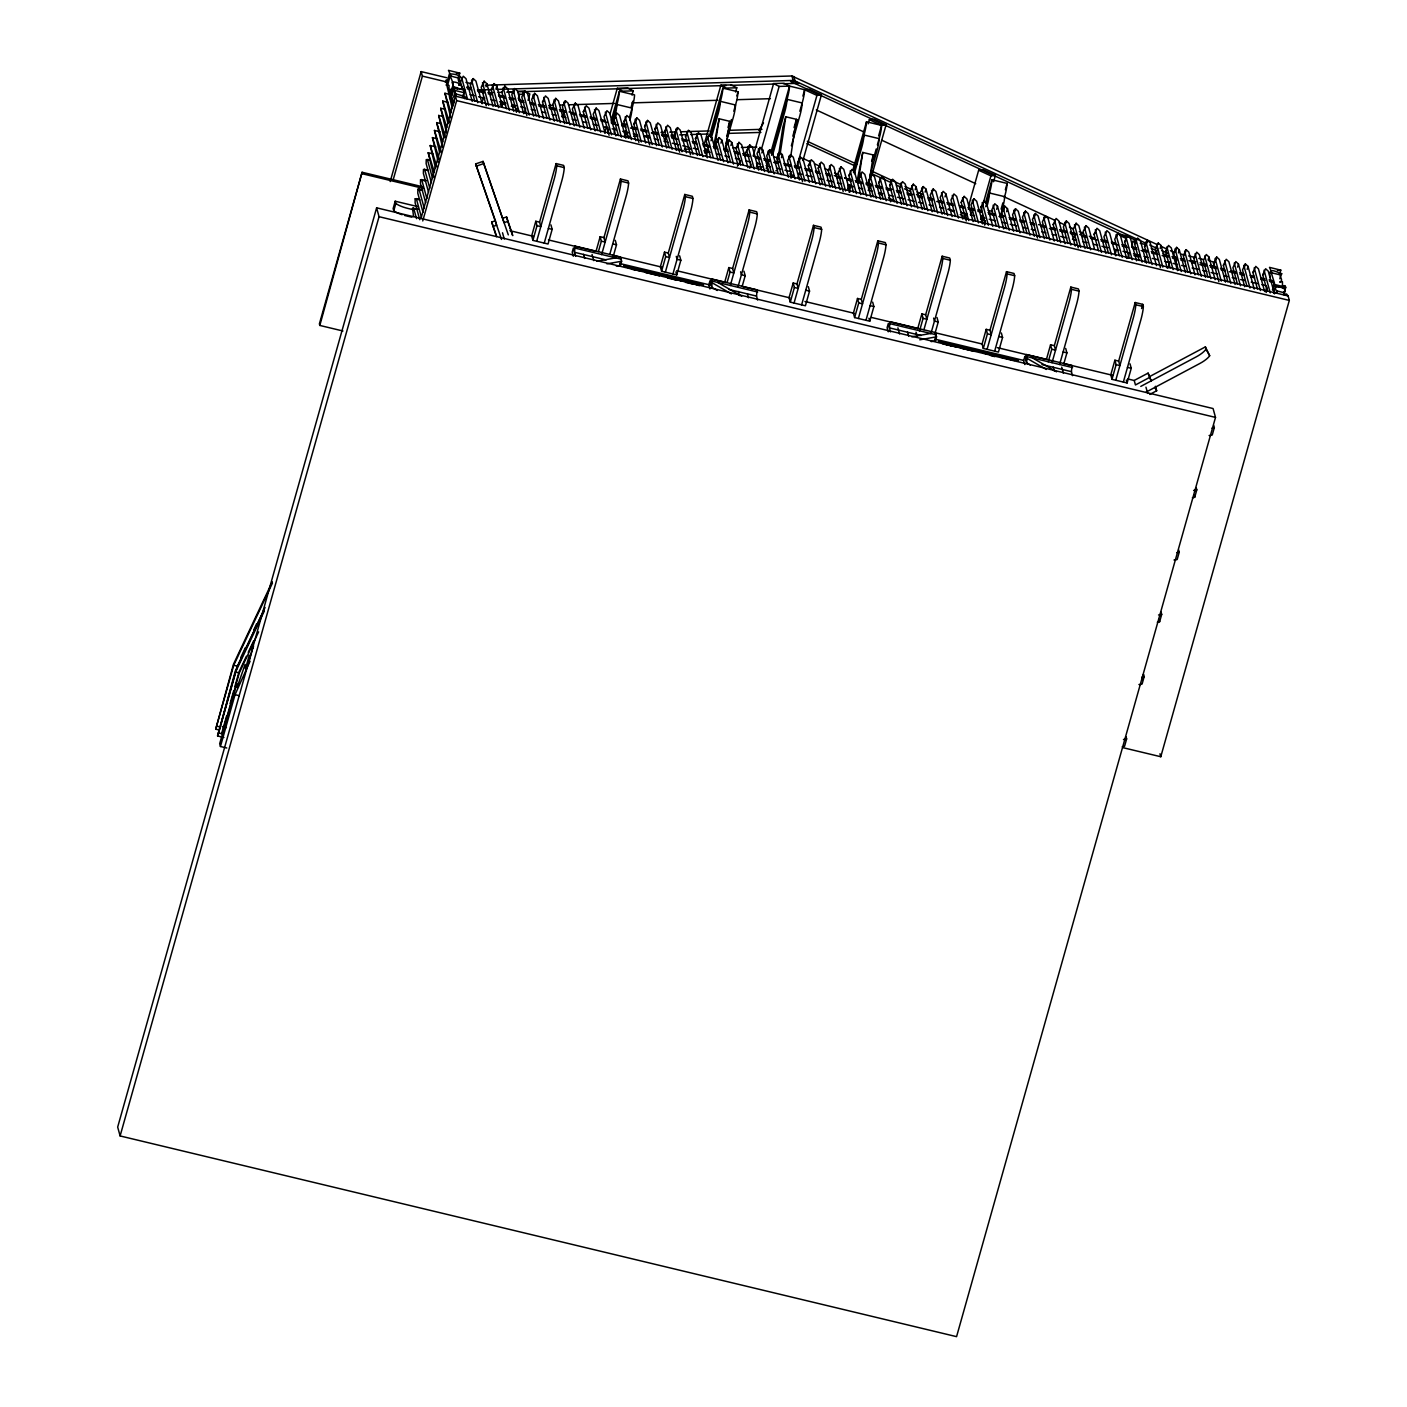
<?xml version="1.0" encoding="UTF-8"?>
<svg xmlns="http://www.w3.org/2000/svg" width="1407" height="1407" viewBox="0 0 1407 1407"><rect width="100%" height="100%" fill="white"/><g stroke="black" fill="none" stroke-linecap="round" stroke-linejoin="round"><path stroke-width="1.5" d="M418.319 209.186L412.515 208.306L413.588 216.502M419.427 199.302L415.188 198.809L415.118 202.766L419.743 219.703M422.118 189.769L417.879 189.259L417.791 193.234L423.015 212.264M426.356 180.641L420.552 179.762L420.482 183.719L425.688 202.766M454.039 100.513L454.268 100.231A3.605 1.02 -31.1 0 1 452.649 100.688C451.981 99.563 448.851 97.927 451.137 97.91M614.085 132.416L614.736 128.213M624.374 137.059L625.324 130.763M713.595 146.486L719.153 118.786L729.758 121.319L725.273 150.725M714.686 148.192L719.153 118.786M777.596 161.787L782.872 127.14L785.792 116.763L796.397 119.314L790.628 157.109M780.041 154.577L785.792 116.763M856.863 182.294L862.755 152.431L873.342 154.981L868.858 184.387M858.27 181.837L862.755 152.431M984.654 225.138L985.322 220.811M1276.501 290.915C1278.418 294.872 1275.674 289.596 1276.448 293.166M423.085 186.885L362.091 172.252L319.389 323.874L319.811 325.439L342.939 330.997M319.811 325.439L362.091 172.252M216.572 726.153L220.266 727.05L219.404 730.075L215.711 729.178L233.72 665.265L272.448 583.078M223.906 737.479L217.557 735.949L235.567 672.036L264.164 611.359M220.864 724.939L237.414 666.144L265.079 607.455M221.849 732.836L226.58 716.04M230.132 703.447L233.685 690.855M234.863 686.651L238.997 671.948L246.383 656.278M258.642 631.831L239.278 672.933L222.113 733.803L218.419 732.924M226.791 747.996L220.442 746.484L235.039 694.671L250.094 661.149M376.619 207.831L117.678 1127.077L120.105 1135.941L956.567 1336.65L1215.507 417.404L1213.08 408.54L376.619 207.831L379.046 216.696L120.105 1135.941M253.172 647.818L253.471 645.831L249.619 659.461L249.285 655.152L245.451 668.782L245.099 664.456L237.08 687.407L236.446 685.086M390.196 181.573L421.15 71.599L446.723 77.737M393.204 179.762L422.399 76.119L421.15 71.599M418.178 206.723L395.209 201.219L393.151 208.535L393.767 210.769A12.786 3.254 15.7 0 0 402.121 214.708M393.767 210.769L395.824 203.452L395.209 201.219M451.418 100.003C461.338 87.234 442.625 84.719 464.046 89.784C465.154 87.551 462.428 89.714 461.654 88.958C465.049 83.119 448.78 79.742 453.318 83.84L449.413 73.797L446.195 85.229L449.044 85.44L448.956 89.239L451.014 89.397L449.624 91.367L450.979 93.478M447.619 85.036L450.24 75.714C466.561 81.483 461.988 73.885 449.748 73.92M449.853 98.631C452.632 81.078 454.936 83.259 451.436 95.782M450.891 97.681L449.466 97.206L451.084 95.623M451.665 96.045L453.757 88.571L453.019 87.357L464.679 90.154L463.624 93.917M458.823 81.747C456.097 73.199 463.941 84.279 458.664 85.123L461.127 84.473M420.939 218.595L455.692 94.902M472.224 101.374L466.016 78.704L463.272 76.207L460.318 82.239L462.024 88.412M422.751 220.952L456.642 100.618L455.428 96.151L1288.109 295.962L1289.322 300.412L1160.775 756.737L1122.927 747.662M482.144 103.766L475.935 81.078L473.209 78.581L470.255 84.613L474.757 101.111M472.347 81.641L473.209 78.581M493.083 106.387L486.875 83.717L484.131 81.201L481.194 87.234L486.259 105.789M482.847 85.792L484.131 81.201M486.013 86.777L486.875 83.717M481.81 103.291L483.586 97.013M502.44 106.703L496.794 86.091L494.068 83.593L491.113 89.626L495.616 106.105M492.767 88.166L494.068 83.593M495.95 89.151L496.794 86.091M513.801 111.364L507.593 88.676L504.849 86.179L501.912 92.211L506.414 108.708M503.987 89.239L504.849 86.179M500.206 105.314L501.384 101.128M501.613 106.527A11.836 1.741 -76.5 0 0 501.842 103.889L502.176 102.693A11.836 1.741 -76.5 0 0 502.492 101.497M523.721 113.738L517.512 91.068L514.786 88.553L511.831 94.586L516.334 111.083M513.924 91.613L514.786 88.553M518.268 98.543L519.464 94.304L523.615 94.181M533.675 116.13L527.484 93.46L524.741 90.945L521.786 96.977L526.869 115.532M523.439 95.535L524.741 90.945M524.477 113.035L525.673 108.796M528.065 100.337L529.841 93.988L524.301 91.121L518.075 91.297M543.612 118.505L537.404 95.834L534.66 93.337L531.705 99.369L536.225 115.849M533.376 97.91L534.66 93.337M547.024 118.452L542.504 101.955L545.459 95.922L548.202 98.42L554.393 121.108M564.629 123.552L558.421 100.882L555.695 98.367L552.74 104.417L557.242 120.896M554.833 101.427L555.695 98.367M574.32 125.874L568.129 103.203L565.385 100.706L562.431 106.739L566.951 123.236M564.524 103.766L565.385 100.706M564.014 112.05L562.659 116.904L562.255 115.462M535.803 221.268L537.017 225.718L540.816 226.633L539.585 222.165L535.803 221.268L531.67 235.919L532.901 240.368L548.044 244.009L552.16 229.359L550.946 224.891M532.901 240.368L537.017 225.718M539.585 222.165L556.099 163.581L563.662 165.393L564.277 167.626A12.786 1.882 -76.5 0 1 561.798 180.835L544.245 243.094M584.257 128.266L578.048 105.595L575.305 103.08L572.35 109.113L576.87 125.61M574.443 106.141L575.305 103.08M536.683 241.283L554.217 179.023A12.786 1.882 -76.5 0 0 556.715 165.797L556.099 163.581M587.809 128.23L583.289 111.751L586.244 105.701L588.988 108.216L595.179 130.886M605.116 133.26L598.907 110.59L596.163 108.093L593.209 114.125L597.729 130.622M595.302 111.153L596.163 108.093M615.897 135.863L609.706 113.176L606.962 110.678L604.008 116.711L609.09 135.265M604.764 132.733L606.558 126.384M610.128 113.686L617.286 88.289L627.663 87.99L633.203 90.857L632.007 95.096M573.95 250.182L575.094 246.119L620.469 257.006L621.63 261.245L620.487 265.307L616.284 266.064M607.631 133.137L608.809 128.952M611.166 120.58L619.414 91.279L634.557 94.902A11.836 1.741 -76.5 0 1 632.411 106.932L629.738 116.429M575.094 246.119L574.531 252.31L606.188 259.908M611.676 123.165L617.268 103.309A11.836 1.741 -76.5 0 0 619.414 91.279M618.447 135.582L613.927 119.103L616.882 113.052L619.625 115.567L625.834 138.238M613.047 122.673L614.789 116.517A11.836 1.741 -76.5 0 0 616.934 104.487L632.077 108.128A11.836 1.741 -76.5 0 1 629.931 120.158M628.401 137.974L623.899 121.477L626.854 115.444L629.58 117.959L635.788 140.63M631.022 107.46L632.798 101.181M625.306 136.567L626.467 132.469M596.023 251.343L600.156 236.693L603.937 237.607L605.151 242.074L601.369 241.16L600.156 236.693M638.901 142.424L633.818 123.869L636.773 117.836L639.517 120.334L645.707 143.004M598.415 251.624L601.369 241.16M635.911 120.896L636.773 117.836M603.937 237.607L620.434 179.006L628.014 180.835L628.612 183.068A12.786 1.882 -76.5 0 1 626.133 196.276L609.776 254.35M601.616 254.632L618.57 194.465A12.786 1.882 -76.5 0 0 621.05 181.239L620.434 179.006M649.682 145.009L644.617 126.454L647.554 120.422L650.298 122.919L656.506 145.607M647.554 120.422L644.617 126.454M612.977 257.358L616.512 244.8L615.281 240.333M659.355 145.396L654.835 128.916L657.79 122.866L660.534 125.381L666.742 148.052M669.134 147.753L664.632 131.256L667.569 125.223L670.312 127.72L676.521 150.408M664.755 141.404L666.127 136.549M679.616 152.185L674.551 133.647L677.506 127.597L680.232 130.112L686.44 152.783M676.644 130.658L677.506 127.597M645.444 272.483L659.391 275.825M690.556 154.823L685.49 136.268L688.428 130.235L691.171 132.733L697.38 155.403M699.912 155.139L695.41 138.642L698.364 132.61L701.108 135.107L707.299 157.795M664.491 252.134L665.704 256.602L669.503 257.516L668.272 253.049L664.491 252.134L660.358 266.785L661.589 271.252L676.732 274.893L680.847 260.242L679.634 255.775M661.589 271.252L665.704 256.602M668.272 253.049L684.787 194.447L692.35 196.276L692.965 198.493A12.786 1.882 -76.5 0 1 690.485 211.718L672.933 273.978M665.37 272.167L682.905 209.907A12.786 1.882 -76.5 0 0 685.385 196.681L684.787 194.447M703.588 146.592L720.876 85.211L731.253 84.912L736.793 87.779L735.597 92.018M718.098 160.38L711.889 137.71L709.146 135.195L706.208 141.228L710.711 157.725M667.833 278.164L682.149 280.749L673.865 279.606M704.608 153.011L705.786 148.825M709.339 136.268L722.881 88.131L738.024 91.772A11.836 1.741 -76.5 0 1 735.879 103.801L733.786 111.223M705.786 153.24L706.965 149.089M710.465 136.637L720.736 100.161A11.836 1.741 -76.5 0 0 722.881 88.131M706.121 156.476L707.862 150.32M711.326 138.009L718.256 113.387A11.836 1.741 -76.5 0 0 720.402 101.357L735.544 104.997A11.836 1.741 -76.5 0 1 733.399 117.01L725.889 143.69M711.027 140.77L711.889 137.71M728.017 162.755L721.809 140.084L719.083 137.587L716.128 143.62L720.63 160.099M717.781 142.16L719.083 137.587M720.964 143.145L721.809 140.084M727.999 127.562L729.758 121.319M736.846 95.957L738.024 91.772M726.768 136.127L728.527 129.901M729.705 125.751L731.447 119.525M737.989 165.147L731.781 142.476L729.037 139.979L726.082 146.011L730.602 162.491M727.753 144.552L729.037 139.979M730.919 145.537L731.781 142.476M747.908 167.539L741.7 144.851L738.956 142.353L736.019 148.386L740.522 164.883M737.673 146.944L738.956 142.353M699.402 285.656L685.666 281.593M758.69 170.124L752.499 147.454L749.755 144.939L746.8 150.971L751.32 167.468M717.289 290.475L711.713 287.274L710.57 283.053L711.713 278.991L757.089 289.877L756.526 296.086L757.617 300.078M748.893 147.999L749.755 144.939M711.151 285.199L711.713 278.991M711.713 287.274L712.294 281.136L757.67 292.023M749.755 168.207L750.951 163.968M753.343 155.509L773.604 83.558L783.98 83.242L789.52 86.108L804.663 89.749L816.922 95.412L821.407 94.92L802.94 160.521M768.925 172.569L762.717 149.898L759.991 147.401L757.036 153.433L761.539 169.93M758.69 151.991L759.991 147.401M756.491 166.835L757.687 162.614M761.275 149.916L779.144 86.425L789.52 86.108A11.836 1.741 -76.5 0 1 787.375 98.138L771.528 155.28M724.711 282.227L728.826 267.576L732.625 268.491L733.838 272.958L730.057 272.043L728.826 267.576M761.855 152.958L762.717 149.898M727.102 282.508L730.057 272.043M732.625 268.491L749.122 209.889L756.702 211.701L757.3 213.934A12.786 1.882 -76.5 0 1 754.82 227.16L737.866 287.327M778.036 172.832L772.39 152.22L769.664 149.722L766.709 155.755L771.212 172.252M730.303 285.515L747.258 225.349A12.786 1.882 -76.5 0 0 749.738 212.123L749.122 209.889M768.363 154.313L769.664 149.722M766.956 165.92L768.31 161.066M766.287 168.647L767.483 164.408M770.667 153.082L789.52 86.108M772.76 154.453L784.895 111.364A11.836 1.741 -76.5 0 0 787.041 99.334L802.183 102.975A11.836 1.741 -76.5 0 1 800.038 115.005L791.367 145.765M788.518 177.282L782.327 154.612L779.584 152.097L776.629 158.129L781.149 174.626M778.282 156.687L779.584 152.097M742.245 286.149L745.2 275.684L743.969 271.217M781.465 157.654L782.327 154.612M794.058 127.615L796.397 119.314M802.887 96.098L804.663 89.749L809.148 89.257L821.407 94.92M792.827 136.18L794.586 129.954M795.746 125.803L797.505 119.577M799.844 111.276L802.518 101.796A11.836 1.741 -76.5 0 0 804.663 89.749M799.457 179.903L793.267 157.232L790.523 154.717L787.568 160.767L792.071 177.247M789.661 157.777L790.523 154.717M809.394 182.277L803.186 159.607L800.442 157.109L797.488 163.142L802.57 181.696M796.661 167.363L816.922 95.412M799.581 160.169L800.442 157.109M798.156 177.44L799.352 173.202M812.789 182.224L808.286 165.727L811.241 159.695L813.967 162.192L820.175 184.88M822.726 184.598L818.206 168.119L821.16 162.069L823.904 164.584L830.095 187.254M793.179 283.018L794.392 287.485L798.191 288.4L796.96 283.933L793.179 283.018L789.046 297.668L790.277 302.136L805.42 305.759L809.535 291.108L808.322 286.659M790.277 302.136L794.392 287.485M832.68 186.99L828.178 170.511L831.115 164.461L833.859 166.976L840.067 189.646M796.96 283.933L813.475 225.331L821.037 227.143L821.653 229.376A12.786 1.882 -76.5 0 1 819.155 242.602L801.621 304.862M794.058 303.033L811.593 240.79A12.786 1.882 -76.5 0 0 814.073 227.565L813.475 225.331M849.986 192.02L843.778 169.35L841.052 166.853L838.097 172.885L843.162 191.44M840.19 169.913L841.052 166.853M853.398 191.968L848.878 175.47L851.833 169.438L854.577 171.935L860.785 194.623M847.612 188.749L848.79 184.563M852.923 169.913L866.483 121.793L881.626 125.416L886.076 124.836L871.777 175.611M848.79 188.96L849.969 184.809M853.469 172.358L864.338 133.823A11.836 1.741 -76.5 0 0 866.483 121.793M849.125 192.179L850.866 186.023M854.33 173.712L861.84 147.031A11.836 1.741 -76.5 0 0 863.986 135.002L879.129 138.642A11.836 1.741 -76.5 0 1 876.983 150.672L870.054 175.295M868.154 123.886L869.333 119.665L873.835 119.155L886.076 124.836M863.634 194.412L859.114 177.933L862.069 171.9L864.813 174.398L871.003 197.068M871.601 161.207L873.342 154.981M878.619 135.916L881.591 125.329L869.333 119.665M873.29 159.396L876.209 149.019M877.388 144.868L879.463 137.464A11.836 1.741 -76.5 0 0 881.626 125.416M873.307 196.734L868.787 180.254L871.742 174.222L874.486 176.719L880.676 199.389M870.88 177.264L871.742 174.222M869.034 190.42L870.405 185.566M883.227 199.126L878.707 182.629L881.661 176.596L884.405 179.094L890.613 201.781M857.514 298.46L858.745 302.927L862.526 303.824L861.313 299.374L857.514 298.46L853.398 313.11L854.612 317.577L869.755 321.201L873.888 306.55L872.657 302.1M894.166 201.746L889.646 185.249L892.601 179.217L895.344 181.732L901.553 204.402M854.612 317.577L858.745 302.927M861.313 299.374L877.81 240.773L885.372 242.584L885.988 244.818A12.786 1.882 -76.5 0 1 883.508 258.044L865.973 320.304M858.393 318.474L875.945 256.215A12.786 1.882 -76.5 0 0 878.425 243.006L877.81 240.773M904.085 204.121L899.583 187.641L902.52 181.609L905.264 184.106L911.472 206.776M914.884 206.723L910.364 190.226L913.319 184.194L916.063 186.691L922.253 209.362M913.319 184.194L910.364 190.226M915.201 189.752L916.063 186.691M932.19 211.754L925.982 189.083L923.238 186.568L920.284 192.601L924.804 209.098M921.954 191.159L923.238 186.568M925.12 192.143L925.982 189.083M888.855 325.738L889.998 321.675L935.374 332.562L936.534 336.801L935.391 340.881L931.188 341.62M889.998 321.675L889.435 327.884L921.093 335.482M942.145 214.145L935.936 191.475L933.21 188.96L930.256 194.993L934.758 211.49M931.909 193.55L933.21 188.96M952.064 216.52L945.873 193.849L943.13 191.334L940.175 197.385L944.695 213.864M945.012 196.91L945.873 193.849M962.863 219.105L956.654 196.435L953.911 193.937L950.974 199.97L955.476 216.467M917.733 328.552L921.866 313.902L925.648 314.799L926.861 319.266L923.08 318.369L921.866 313.902M919.545 330.926L923.08 318.369M925.648 314.799L942.162 256.215L949.725 258.026L950.341 260.26A12.786 1.882 -76.5 0 1 947.843 273.486L930.906 333.652M923.924 329.73L940.281 271.657A12.786 1.882 -76.5 0 0 942.76 258.448L942.162 256.215M966.275 220.969L961.192 202.432L964.147 196.382L966.89 198.897L973.099 221.567M964.147 196.382L961.192 202.432M964.956 218.894L966.134 214.655M968.526 206.196L978.656 170.229L983.141 169.719L995.4 175.383L993.606 181.732M982.877 223.906L976.669 201.236L973.925 198.739L970.988 204.771L975.491 221.268M934.688 334.549L938.223 321.992L937.009 317.525M972.642 203.329L973.925 198.739M971.111 214.919L972.483 210.065M985.41 223.643L980.908 207.146L983.862 201.113L986.588 203.628L992.797 226.298M980.785 211.859L981.963 207.638M995.4 175.383L990.915 175.893L982.561 205.703L980.908 207.146M980.767 219.545L981.963 215.359M985.498 202.801L991.97 179.779L1007.113 183.42A11.836 1.741 -76.5 0 1 1004.967 195.45L1004.633 196.646A11.836 1.741 -76.5 0 1 1002.488 208.676L1000.166 216.871M981.312 222.06L983.053 215.834M985.744 206.688L989.824 191.809A11.836 1.741 -76.5 0 0 991.97 179.797M982.139 223.502L983.88 217.346M1003.736 228.919L997.528 206.249L994.784 203.734L991.847 209.784L996.349 226.263M956.848 347.265L943.059 343.343M996.666 209.309L997.528 206.249M960.348 348.039L974.295 351.381M1005.354 189.699L1007.113 183.42M1001.116 209.098L1002.874 202.872M1013.656 231.311L1007.465 208.623L1004.721 206.126L1001.766 212.158L1006.286 228.655M1003.42 210.716L1004.721 206.126M1006.603 211.683L1007.465 208.623M1023.891 231.838L1018.246 211.226L1015.502 208.711L1012.565 214.743L1017.068 231.24M1014.64 211.771L1015.502 208.711M986.201 329.344L987.433 333.811L991.214 334.708L989.983 330.24L986.201 329.344L982.086 343.994L983.3 348.444L998.442 352.084L1002.575 337.434L1001.344 332.967M983.3 348.444L987.433 333.811M989.983 330.24L1006.497 271.657L1014.06 273.468L1014.676 275.702A12.786 1.882 -76.5 0 1 1012.196 288.91L994.661 351.17M1034.374 236.27L1028.183 213.6L1025.439 211.085L1022.484 217.135L1026.987 233.615M1024.577 214.145L1025.439 211.085M987.081 349.358L1004.616 287.098A12.786 1.882 -76.5 0 0 1007.113 273.89L1006.497 271.657M1044.346 238.662L1038.137 215.992L1035.394 213.477L1032.439 219.527L1037.522 238.064M1034.11 218.067L1035.394 213.477M1054.265 241.037L1048.057 218.366L1045.313 215.869L1042.376 221.901L1046.878 238.399M1044.451 218.929L1045.313 215.869M1057.677 240.984L1053.157 224.487L1056.112 218.454L1058.855 220.952L1065.064 243.64M1030.329 364.976L1026.618 362.83L1025.474 358.627L1026.618 354.564L1071.993 365.451L1071.431 371.659L1072.521 375.651M1075.282 246.084L1069.074 223.414L1066.348 220.917L1063.393 226.949L1067.895 243.429M1026.055 360.755L1026.618 354.564M1065.486 223.959L1066.348 220.917M1026.618 362.83L1027.198 356.692L1072.574 367.579M1085.061 248.441L1078.87 225.771L1076.126 223.256L1073.172 229.288L1078.254 247.843M1075.265 226.316L1076.126 223.256M1073.312 239.436L1074.667 234.582M1050.554 344.785L1051.768 349.235L1055.549 350.15L1054.335 345.682L1050.554 344.785L1046.421 359.436L997.334 347.652M1094.435 248.758L1088.789 228.145L1086.046 225.63L1083.091 231.68L1087.611 248.16M1085.184 228.69L1086.046 225.63M1048.233 361.792L1051.768 349.235M1054.335 345.682L1070.833 287.081L1078.413 288.91L1079.028 291.143A12.786 1.882 -76.5 0 1 1076.531 304.352L1059.594 364.519M1052.014 362.707L1068.968 302.54A12.786 1.882 -76.5 0 0 1071.448 289.314L1070.833 287.081M1098.55 250.798L1094.03 234.301L1096.985 228.268L1099.729 230.766L1105.937 253.436M1063.956 363.34L1066.911 352.876L1065.697 348.408M1115.857 255.828L1109.648 233.157L1106.904 230.642L1103.95 236.675L1108.47 253.172M1126.638 258.413L1120.447 235.743L1117.703 233.228L1114.749 239.278L1119.268 255.757M1116.841 236.288L1117.703 233.228M1114.995 254.808L1116.191 250.587M1129.188 258.149L1124.668 241.652L1127.623 235.62L1130.366 238.117L1136.575 260.787M1127.851 258.36L1129.082 253.999M1139.142 260.524L1134.64 244.044L1137.595 238.012L1140.321 240.509L1146.529 263.179M1149.079 262.916L1144.559 246.418L1147.514 240.386L1150.258 242.901L1156.448 265.571M1146.652 243.446L1147.514 240.386M1114.889 360.21L1116.12 364.677L1119.902 365.591L1118.671 361.124L1114.889 360.21L1110.774 374.86L1111.987 379.327L1127.13 382.968L1131.246 368.317L1130.032 363.85M1111.987 379.327L1116.12 364.677M1118.671 361.124L1135.185 302.523L1142.748 304.352L1143.363 306.585A12.786 1.882 -76.5 0 1 1140.884 319.794L1123.349 382.053M1115.769 380.242L1133.303 317.982A12.786 1.882 -76.5 0 0 1135.801 304.756L1135.185 302.523M1160.423 267.559L1155.358 249.021L1158.295 242.971L1161.039 245.486L1167.247 268.157M1158.295 242.971L1155.358 249.021M1141.569 308.538L1142.748 304.352M1160.177 248.547L1161.039 245.486M1170.096 267.963L1165.576 251.466L1168.531 245.434L1171.275 247.931L1177.483 270.619M1168.179 267.963L1169.956 261.684M1185.468 272.536L1179.277 249.848L1176.604 247.368L1173.737 253.418L1178.257 269.915M1175.32 251.959L1176.604 247.368M1175.496 263.953L1176.868 259.117M1178.415 252.908L1179.277 249.848M1195.035 274.822L1188.827 252.152L1186.171 249.655L1183.305 255.722L1187.807 272.202M1184.87 254.245L1186.171 249.655M1198.342 274.734L1193.84 258.255L1196.706 252.187L1199.362 254.685L1205.57 277.355M1215.12 279.641L1208.93 256.971L1206.256 254.491L1203.39 260.541L1207.909 277.038M1208.068 260.031L1208.93 256.971M1218.867 281.593L1213.784 263.039L1216.668 256.971L1219.324 259.468L1225.515 282.139M1215.806 260.031L1216.668 256.971M1227.854 281.822L1223.351 265.325L1226.218 259.275L1228.874 261.755L1235.082 284.443M1244.685 286.729L1238.477 264.059L1235.821 261.579L1232.937 267.629L1237.457 284.126M1237.615 267.119L1238.477 264.059M1254.235 289.033L1248.027 266.363L1245.371 263.865L1242.504 269.933L1247.024 286.412M1244.087 268.456L1245.371 263.865M1247.182 269.405L1248.027 266.363M1257.418 288.91L1252.898 272.413L1255.765 266.363L1258.438 268.843L1264.629 291.53M1125.002 740.328L1126.022 736.67L1126.638 738.904L1124.58 746.238A12.786 3.254 15.7 0 1 1122.223 746.765M1142.027 679.915L1143.574 674.41L1144.172 676.644L1142.115 683.978A12.786 3.254 15.7 0 1 1138.931 684.523M1160.072 615.809L1161.109 612.151L1161.707 614.384L1159.649 621.718A12.786 3.254 15.7 0 1 1157.31 622.246M1195.141 491.307L1196.179 487.631L1196.794 489.865L1194.736 497.199A12.786 3.254 15.7 0 1 1192.38 497.726M1178.644 549.891L1179.259 552.124L1177.184 559.458A12.786 3.254 15.7 0 1 1174.018 560.004M1213.713 425.371L1214.329 427.605L1212.271 434.939A12.786 3.254 15.7 0 1 1209.088 435.484M1267.267 291.284L1262.747 274.787L1265.632 268.737L1268.287 271.217L1274.496 293.887M1265.772 291.214L1266.933 287.063M1269.905 277.531C1269.255 267.453 1272.245 270.408 1282.023 273.767C1277.38 276.194 1284.802 279.975 1279.684 282.139L1282.428 281.646L1282.498 285.709L1285.242 285.691L1284.943 287.028L1284.415 287.907L1274.777 285.586L1274.021 284.32L1275.182 287.151L1273.528 293.113M1266.142 292.568L1267.302 288.4M1272.456 290.018L1274.056 284.372L1285.699 287.169L1284.116 292.814M1279.842 278.762L1280.898 275.033L1271.26 272.729L1274.549 283.475M1284.116 293.588L1285.699 287.116L1284.609 287.591M1145.597 257.112L1145.263 258.29A11.836 1.741 -76.5 0 1 1144.911 261.966M272.29 581.777L233.456 664.297L215.711 729.178M240.861 657.333L245.469 647.501M253.805 629.808L256.566 623.917M263.883 610.339L235.303 671.069L217.557 735.949M248.23 652.356L253.752 640.607M737.321 166.255L740.733 160.609M744.145 154.981L747.557 149.335M758.936 130.517L763.473 122.989M453.845 100.776L453.845 102.43M455.921 95.025L455.516 93.847L462.2 95.694A3.605 1.02 -31.1 0 0 463.607 94.427L464.679 90.101L463.677 90.488M446.388 79.794L445.263 82.046L448.042 82.397M450.873 75.785L448.481 70.35L459.983 73.199L458.313 76.523M1279.332 273.538L1281.003 270.214L1269.501 267.365L1271.893 272.8M1193.84 258.255L1195.405 256.778M1213.784 263.039L1215.367 261.561M1223.351 265.325L1224.934 263.865M1252.898 272.413L1254.481 270.953M1262.747 274.787L1264.33 273.31M542.504 101.955L544.157 100.513M583.289 111.751L584.943 110.291M613.927 119.103L615.598 117.643M623.899 121.477L625.552 120.035M633.818 123.869L635.472 122.409M654.835 128.916L656.506 127.457M664.632 131.256L666.285 129.813M674.551 133.647L676.204 132.188M685.49 136.268L687.144 134.808M695.41 138.642L697.063 137.2M808.286 165.727L809.94 164.285M818.206 168.119L819.859 166.659M828.178 170.511L829.831 169.051M848.878 175.47L850.549 174.028M859.114 177.933L860.767 176.473M868.787 180.254L870.441 178.795M878.707 182.629L880.377 181.186M889.646 185.249L891.317 183.807M899.583 187.641L901.236 186.181M1053.157 224.487L1054.828 223.045M1094.03 234.301L1095.701 232.841M1124.668 241.652L1126.339 240.21M1134.64 244.044L1136.293 242.584M1144.559 246.418L1146.213 244.976M1165.576 251.466L1167.247 250.024M453.863 102.781L452.245 107.424M1127.728 378.94L1134.148 380.47L1148.094 373.119L1151.155 380.875L1148.094 373.119M1149.924 376.408L1205.377 346.896L1209.668 355.707A12.786 3.658 -29.2 0 1 1199.872 363.463L1146.16 392.061M1149.308 377.586L1135.449 384.955L1134.235 380.506M1140.76 386.415L1196.196 356.886A12.786 3.658 -29.2 0 0 1205.992 349.129L1205.377 346.896M1149.748 394.435L1156.677 390.741L1155.446 386.292M501.56 239.436L475.636 163.916L483.076 161.383L504.075 222.693L507.786 221.409L506.573 216.959L502.844 218.226M476.252 166.149L483.691 163.599L483.076 161.383M496.425 236.657L491.676 222.025L495.405 220.758L475.636 163.916M492.89 226.492L496.618 225.226L495.405 220.758M456.343 73.428L459.597 73.023M1277.363 270.443L1280.616 270.021M430.472 160.117L426.233 159.607L426.145 163.581L431.351 182.629M427.71 169.913L423.472 169.42L423.384 173.378L428.59 192.425M596.867 261.262L615.774 257.868M606.945 263.865L621.63 261.245M911.771 336.818L930.678 333.441M919.756 339.808L936.534 336.801M1145.738 243.182L795.061 80.973L790.576 81.483L1127.306 237.22M1131.861 247.386A11.836 1.741 -76.5 0 0 1132.617 241.441L1135.607 241.107M1172.629 257.34L1175.619 257.006M462.2 95.694C464.416 98.033 464.433 94.885 467.089 98.947M1276.571 290.862L1284.732 292.849L1283.764 294.643L1286.561 293.975L1288.109 295.962M485.257 85.211L791.912 75.978L1156.466 244.238M492.38 89.556L479.207 89.96L482.918 91.86M496.777 89.415L793.126 80.428L798.684 83.312L783.312 83.769M489.144 92.686L493.54 92.563M497.937 92.422L502.317 92.299M506.713 92.159L513.291 91.965M517.688 91.824L726.241 85.51M730.62 85.37L774.536 84.033M633.203 90.857L622.826 91.174L617.286 88.289M736.793 87.779L726.417 88.096L720.876 85.211M539.901 105.683L544.298 105.543M548.677 105.419L553.074 105.279M559.652 105.085L564.049 104.945M568.446 104.804L614.542 103.415M632.095 102.887L717.711 100.284M737.479 99.686L770.403 98.683M652.197 132.645L656.594 132.522M660.973 132.381L665.37 132.258M669.767 132.117L676.345 131.924M680.742 131.783L709.269 130.921M729.037 130.323L761.961 129.321M624.814 136.514L629.21 136.391M633.59 136.25L637.987 136.127M644.564 135.916L648.961 135.793M662.134 135.389L666.531 135.248M670.91 135.125L675.307 134.984M679.704 134.861L686.282 134.65M690.679 134.527L708.231 133.999M727.999 133.401L760.923 132.399M675.571 149.511L679.968 149.371M684.347 149.248L690.943 149.036M732.642 147.77L737.039 147.647M741.419 147.506L756.79 147.049M758.056 166.958L762.453 166.817M1004.633 196.646L989.49 193.005A11.836 1.741 -76.5 0 1 987.345 205.035M508.103 91.578L513.784 92.95M1132.617 241.441L1136.399 242.338M1140.18 243.253L1145.861 244.607M465.893 82.327L472.295 83.875M1180.491 253.999L1184.553 254.966M1188.616 255.951L1194.719 257.411M1198.782 258.396L1202.844 259.363M1208.947 260.823L1213.01 261.808L1214.223 266.257L1210.161 265.29M774.079 156.951L777.86 157.865M988.242 210.434L992.48 211.455M622.052 123.447L626.291 124.467M422.399 76.119L445.826 81.747M467.142 86.865L471.398 87.885M1189.847 260.418L1195.932 261.878M1199.995 262.845L1206.098 264.305M466.895 87.41L471.116 88.412M477.413 89.925L483.727 91.455M487.93 92.457L492.133 93.46M498.447 94.972L504.744 96.485M508.965 97.505L515.261 99.018M519.464 100.02L523.668 101.04M529.982 102.553L534.185 103.555M538.389 104.558L544.702 106.07M548.906 107.09L555.22 108.603M559.423 109.605L564.805 110.907M569.008 111.909L575.322 113.422M579.526 114.442L585.822 115.954M590.043 116.957L596.339 118.469M600.543 119.472L604.746 120.492M611.06 122.004L615.264 123.007M621.577 124.519L625.781 125.54M632.095 127.052L636.298 128.055M640.502 129.057L646.815 130.587M653.112 132.1L657.315 133.102M661.519 134.105L666.988 135.424M671.192 136.426L675.413 137.446M681.709 138.959L688.023 140.471M692.226 141.474L696.43 142.494M702.744 144.006L709.04 145.519M713.261 146.521L717.464 147.542M723.761 149.054L727.964 150.057M734.278 151.569L738.482 152.572M742.685 153.592L748.999 155.104M753.202 156.107L759.516 157.619M763.72 158.639L769.084 159.923M775.38 161.436L779.584 162.438M783.805 163.458L790.101 164.971M794.304 165.973L800.618 167.486M804.822 168.488L811.135 170.018M815.339 171.021L819.542 172.023M825.856 173.536L830.06 174.556M834.263 175.558L840.577 177.071M844.78 178.091L851.077 179.604M855.28 180.606L861.594 182.119M865.797 183.121L871.162 184.423M875.365 185.425L881.679 186.938M885.882 187.94L892.179 189.453M896.4 190.473L900.603 191.475M906.899 192.988L913.213 194.5M917.417 195.52L921.62 196.523M927.934 198.035L932.138 199.038M938.451 200.568L942.655 201.57M946.858 202.573L953.172 204.085M959.468 205.598L963.672 206.618M967.875 207.62L973.345 208.94M977.566 209.942L981.769 210.962M988.066 212.475L994.38 213.987M1000.694 215.5L1004.897 216.502M1009.1 217.522L1015.414 219.035M1019.618 220.037L1025.914 221.55M1030.117 222.552L1034.338 223.572M1038.542 224.575L1044.838 226.087M1051.152 227.6L1055.356 228.62M1059.559 229.622L1065.873 231.135M1070.076 232.137L1075.546 233.456M1079.749 234.459L1086.063 235.989M1090.267 236.992L1094.47 237.994M1100.784 239.507L1107.08 241.019M1111.284 242.039L1115.487 243.042M1121.801 244.554L1126.005 245.574M1132.318 247.087L1136.522 248.089M1142.836 249.602L1147.039 250.604M1151.243 251.624L1157.556 253.137M1163.853 254.649L1168.056 255.652M1172.013 256.602L1176.481 257.674M1180.455 258.624L1184.676 259.644M1188.897 260.664L1195.229 262.177M1201.56 263.689L1205.781 264.709M1210.002 265.712L1216.316 267.242M1220.537 268.245L1224.758 269.265M1231.09 270.777L1235.311 271.797M1239.532 272.8L1243.753 273.82M1250.084 275.332L1254.305 276.352M1260.637 277.865L1264.858 278.885M1269.079 279.887L1273.282 280.908M467.3 88.834L471.503 89.855M477.8 91.367L484.114 92.88M488.317 93.882L492.52 94.902M498.834 96.415L505.148 97.927M509.352 98.93L513.555 99.95M519.869 101.462L524.072 102.465M530.369 103.977L534.572 104.98M538.793 106L545.089 107.512M549.293 108.515L555.607 110.027M559.81 111.047L565.192 112.331M571.506 113.844L575.709 114.864M579.913 115.866L586.227 117.379M590.43 118.381L596.726 119.894M600.947 120.914L607.244 122.427M611.447 123.429L617.761 124.942M621.964 125.962L626.168 126.964M630.371 127.984L636.685 129.497M640.889 130.499L647.202 132.012M651.406 133.014L657.72 134.527M661.923 135.547L667.393 136.848M671.596 137.868L677.893 139.381M682.114 140.383L686.317 141.404M692.613 142.916L696.817 143.919M703.131 145.431L709.445 146.944M713.648 147.964L717.851 148.966M724.165 150.479L728.369 151.481M734.665 152.994L738.886 154.014M743.089 155.016L749.386 156.529M755.7 158.041L759.903 159.061M764.107 160.064L769.471 161.348M773.674 162.368L777.878 163.37M784.191 164.883L790.488 166.395M794.709 167.398L798.912 168.418M805.209 169.93L811.522 171.443M815.726 172.445L819.929 173.466M826.243 174.978L830.447 175.981M836.76 177.493L840.964 178.513M847.26 180.026L851.481 181.028M855.685 182.031L861.981 183.543M866.184 184.563L871.549 185.847M875.752 186.85L882.066 188.362M886.269 189.382L890.473 190.385M896.787 191.897L900.99 192.917M907.304 194.43L911.507 195.432M917.804 196.945L922.025 197.965M928.321 199.477L932.524 200.48M936.728 201.482L943.042 202.995M947.245 204.015L953.559 205.528M959.873 207.04L964.076 208.043M968.28 209.063L973.75 210.364M977.953 211.384L982.156 212.387M988.47 213.899L994.767 215.412M998.97 216.432L1003.173 217.434M1009.487 218.947L1015.801 220.459M1020.005 221.462L1024.208 222.482M1030.522 223.994L1034.725 224.997M1041.022 226.509L1045.243 227.529M1049.446 228.532L1055.742 230.045M1059.946 231.047L1066.26 232.577M1070.463 233.58L1075.933 234.899M1082.247 236.411L1086.45 237.414M1090.654 238.416L1096.968 239.929M1101.171 240.949L1107.485 242.461M1111.688 243.464L1117.985 244.976M1122.188 245.996L1128.502 247.509M1132.705 248.511L1136.909 249.514M1141.112 250.534L1147.426 252.046M1151.63 253.049L1157.943 254.561M1162.147 255.582L1168.461 257.094M1172.4 258.044L1176.621 259.046M1180.842 260.066L1185.063 261.069M1191.395 262.599L1195.616 263.601M1199.837 264.622L1206.168 266.134M1210.389 267.154L1216.721 268.667M1220.942 269.687L1225.163 270.689M1229.384 271.709L1235.698 273.222M1239.919 274.242L1244.14 275.262M1250.471 276.774L1254.692 277.777M1261.024 279.307L1265.245 280.31M1269.466 281.33L1273.687 282.35M457.117 87.709L453.494 87.058L452.192 82.327M453.564 88.166L457.574 89.133M1278.594 286.149L1274.777 285.586M464.187 92.686L454.144 90.277L455.974 94.199M470.131 94.709L474.335 95.711M478.538 96.714L484.852 98.226M491.166 99.739L495.37 100.759M499.573 101.761L505.887 103.274M512.183 104.786L516.387 105.806M520.59 106.809L524.811 107.811M531.107 109.324L535.311 110.344M541.625 111.857L545.828 112.859M552.142 114.372L556.345 115.392M561.727 116.675L565.931 117.696M572.244 119.208L576.448 120.211M582.762 121.723L586.965 122.726M593.262 124.238L597.465 125.258M603.779 126.771L607.982 127.773M612.186 128.793L616.389 129.796M622.703 131.308L629.017 132.821M633.22 133.841L637.424 134.843M643.738 136.356L650.034 137.868M654.237 138.871L658.441 139.891M663.911 141.192L668.132 142.213M672.335 143.215L678.631 144.728M682.835 145.748L689.149 147.26M693.352 148.263L697.555 149.265M703.869 150.795L710.183 152.308M716.48 153.82L720.683 154.823M724.904 155.825L729.107 156.845M735.404 158.358L739.607 159.36M745.921 160.873L750.124 161.893M756.438 163.405L760.642 164.408M766.006 165.692L770.209 166.712M776.506 168.224L780.727 169.227M784.93 170.229L791.226 171.742M797.54 173.272L801.744 174.275M805.947 175.277L812.261 176.79M818.575 178.302L822.778 179.322M826.982 180.325L833.278 181.837M837.499 182.857L841.703 183.86M847.999 185.372L854.313 186.885M858.516 187.905L862.72 188.907M868.084 190.191L872.287 191.194M878.601 192.706L882.805 193.726M889.118 195.239L893.322 196.241M897.525 197.261L903.822 198.774M908.043 199.776L914.339 201.289M918.542 202.309L922.746 203.311M929.06 204.824L933.263 205.827M939.577 207.339L943.78 208.359M947.984 209.362L954.298 210.874M960.594 212.387L966.908 213.899M970.267 214.708L974.488 215.728M980.785 217.241L984.988 218.243M989.191 219.246L995.505 220.776M1001.819 222.288L1006.023 223.291M1010.226 224.293L1016.54 225.806M1022.836 227.318L1027.04 228.339M1031.261 229.341L1035.464 230.361M1041.76 231.874L1045.964 232.876M1052.278 234.389L1056.481 235.391M1060.685 236.411L1066.998 237.924M1072.468 239.243L1076.672 240.245M1082.985 241.758L1087.189 242.76M1093.503 244.273L1097.706 245.293M1101.91 246.295L1108.206 247.808M1114.52 249.32L1118.723 250.34M1122.927 251.343L1129.241 252.855M1133.444 253.858L1139.758 255.388M1143.961 256.391L1148.165 257.393M1152.368 258.413L1158.682 259.926M1164.978 261.438L1169.199 262.441M1173.157 263.39L1177.378 264.41M1181.599 265.413L1185.82 266.433M1192.134 267.946L1198.465 269.476M1202.686 270.478L1206.907 271.498M1211.128 272.501L1217.46 274.031M1223.791 275.543L1228.012 276.563M1232.233 277.566L1236.454 278.586M1240.675 279.588L1244.896 280.609M1251.21 282.121L1257.541 283.651M1261.762 284.654L1265.983 285.674M501.842 103.889L505.623 104.804M511.304 106.158L515.085 107.073M1133.919 255.564L1139.6 256.918M450.768 117.871L444.929 93.267L449.624 94.392M456.642 100.618L1289.322 300.412M447.989 123.57L442.73 101.075L448.376 102.465M446.547 132.856L440.708 108.251L445.403 109.377M443.944 137.939L438.667 115.444L442.765 116.464M442.502 147.225L436.662 122.62L441.341 123.746M439.723 152.923L434.464 130.429L440.11 131.818M556.715 165.797L564.277 167.626M621.05 181.239L628.612 183.068M685.385 196.681L692.965 198.493M749.738 212.123L757.3 213.934M814.073 227.565L821.653 229.376M878.425 243.006L885.988 244.818M942.76 258.448L950.341 260.26M1007.113 273.89L1014.676 275.702M1071.448 289.314L1079.028 291.143M1135.801 304.756L1143.363 306.585M438.28 162.21L432.441 137.605L436.522 138.625M435.484 167.996L430.208 145.501L435.853 146.908M434.042 177.3L428.185 152.677L432.881 153.82M425.037 169.79L428.168 170.546M420.552 179.762L425.248 180.887M362.531 173.817L423.507 188.45M417.879 189.259L422.575 190.385M548.378 228.444L552.16 229.359M612.731 243.886L616.512 244.8M680.847 260.242L677.066 259.328L676.257 256.355M745.2 275.684L741.401 274.77L740.592 271.797M805.754 290.211L809.535 291.108M870.089 305.653L873.888 306.55M938.223 321.992L934.441 321.095L933.632 318.105M998.777 336.519L1002.575 337.434M1063.129 351.961L1066.911 352.876M1127.464 367.403L1131.246 368.317M415.188 198.809L419.884 199.935M509.95 230.695L533.464 236.341M548.431 239.929L595.46 251.22M612.555 255.318L661.73 267.119M676.679 270.707L725.854 282.508M742.949 286.606L789.978 297.897M804.945 301.485L854.102 313.286M871.214 317.384L918.243 328.675M935.338 332.773L982.367 344.064M1063.604 363.551L1112.761 375.352M412.515 208.306L415.645 209.063M575.674 248.248L621.05 259.134M890.578 323.821L935.954 334.708L935.391 340.881M413.939 209.872L407.784 208.394A12.786 3.254 15.7 0 1 395.824 203.452M729.143 289.525L756.526 296.086M1041.954 364.571L1071.431 371.659M619.713 263.496L709.515 284.847M934.617 339.069L1023.716 360.438L1024.859 356.376L1025.474 358.627M623.618 265.73L703.535 284.918M938.522 341.303L1018.439 360.473M628.155 267.77L642.102 271.129L631.972 269.3M982.948 352.928L997.053 356.305M1000.57 357.149L1014.517 360.509M685.455 282.315L693.422 284.232M942.901 343.906L950.868 345.823M990.792 355.654L994.819 356.622M411.882 217.206L405.726 215.728A12.786 3.254 15.7 0 1 404.512 215.412M379.046 216.696L1215.507 417.404M233.72 665.265L237.431 666.179M235.567 672.036L239.278 672.933M235.039 694.671L239.26 695.691M222.13 726.592L226.386 727.612M444.929 93.267L451.084 112.578M442.73 101.075L449.466 122.497M440.708 108.251L446.863 127.562M438.667 115.444L445.421 136.884M436.662 122.62L442.818 141.931M434.464 130.429L441.2 151.85M432.441 137.605L439.177 159.026M430.208 145.501L436.944 166.941M428.185 152.677L434.358 172.006M1160.458 246.084L1166.421 248.846M1170.413 250.692L1174.405 252.539M1149.712 245.011L1157.68 248.705M1161.672 250.552L1167.652 253.313M1135.361 240.122L1124.844 235.268L1120.359 235.76L1125.618 238.188M1151.207 248.283L1157.187 251.044M1163.167 253.823L1167.142 255.652M978.656 170.229L990.915 175.893M816.324 109.957L864.144 132.065M882.083 140.366L975.737 183.684M1003.631 196.575L1055.426 220.547M1059.418 222.394L1065.398 225.155M1069.373 227.002L1073.365 228.831M1079.345 231.592L1083.32 233.439M1089.299 236.2L1093.292 238.047M807.337 141.298L857.162 164.338M871.109 170.792L900.99 184.616M904.965 186.463L910.945 189.224M916.924 191.985L922.904 194.746M928.884 197.525L932.876 199.354M960.77 212.264L966.732 215.025M806.844 143.655L854.665 165.762M872.586 174.063L890.525 182.347M896.505 185.108L900.48 186.955M904.472 188.802L910.452 191.563M916.432 194.324L922.412 197.103M948.3 209.08L954.28 211.841M960.26 214.603L966.24 217.364M802.711 158.287L810.678 161.981M814.671 163.828L818.645 165.674M824.625 168.435L828.617 170.282M834.597 173.043L838.572 174.89M844.552 177.651L848.544 179.498M878.425 193.322L882.418 195.151M888.397 197.93L894.36 200.691M789.802 173.94L793.724 175.752M797.646 177.563L801.568 179.375M773.604 83.558L779.144 86.425M1032.562 357.976L1056.604 371.835M1027.761 358.767L1046.298 369.443M717.658 282.42L741.7 296.279M712.874 283.212L731.394 293.887M1274.162 283.581L1274.056 284.372M1276.993 291.196C1269.976 283.774 1288.355 287.556 1284.626 291.442A3.605 1.02 -31.1 0 1 1283.237 292.691M1205.992 349.129L1209.668 355.707M1154.83 387.453L1156.677 390.741M506.573 216.959L512.728 235.62L507.786 221.409M508.296 234.863L483.691 163.599M491.676 222.025L496.618 236.253M1264.049 270.197L1270.257 292.867M1254.2 267.84L1260.391 290.51M1243.806 265.343L1249.996 288.013M1234.238 263.039L1240.446 285.727M1224.635 260.735L1230.844 283.423M1215.085 258.448L1221.294 281.119M1204.691 255.951L1210.882 278.621M1195.123 253.665L1201.332 276.335M1184.588 251.132L1190.797 273.802M1175.038 248.846L1181.229 271.516M1166.878 246.876L1173.086 269.564M1156.642 244.431L1162.85 267.101M1145.861 241.828L1152.052 264.516M1135.924 239.454L1142.132 262.124M1125.969 237.062L1132.178 259.732M1194.121 494.965L1194.736 497.199M1116.05 234.688L1122.241 257.358M1105.251 232.102L1111.46 254.773M1145.966 387.171L1147.655 393.38M1095.332 229.71L1101.523 252.381M1084.392 227.09L1090.601 249.76M1126.321 379.996L1127.13 382.968M1074.473 224.715L1080.664 247.386M1071.343 232.454L1071.729 233.879M1064.677 222.359L1070.885 245.029M1054.459 219.897L1060.649 242.584M1159.034 619.485L1159.649 621.718M1043.66 217.311L1049.868 239.981M1033.74 214.937L1039.931 237.607M1023.768 212.545L1029.977 235.215M1061.722 367.139L1063.411 373.312M1013.849 210.153L1020.057 232.841M1159.966 753.765L1160.775 756.737M1053.21 367.034L1054.335 371.149M1003.05 207.568L1009.259 230.238M993.131 205.193L999.339 227.864M982.192 202.573L988.4 225.243M1023.434 360.174L1024.841 364.554M972.272 200.181L978.481 222.851M969.142 207.919L969.546 209.362M962.494 197.842L968.702 220.512M952.258 195.38L958.466 218.05M941.476 192.794L947.667 215.464M931.54 190.42L937.748 213.09M921.585 188.028L927.793 210.698M911.666 185.636L917.856 208.306M900.867 183.051L907.075 205.721M890.948 180.676L897.138 203.347M880.008 178.038L886.217 200.726M916.045 332.193L917.171 336.308M870.089 175.664L876.28 198.334M866.958 183.402L867.345 184.845M907.533 332.07L908.658 336.185M860.416 173.342L866.606 196.013M897.895 327.831L899.583 334.004M850.18 170.88L856.388 193.568M890.525 331.894L888.257 323.61L887.113 327.673L888.239 331.788M839.381 168.295L845.589 190.965M829.462 165.92L835.67 188.591M868.946 318.228L869.755 321.201M819.507 163.529L825.698 186.199M793.812 76.435L795.061 80.973M791.912 75.978L793.126 80.428M809.57 161.137L815.779 183.825M798.789 158.551L804.98 181.222M788.852 156.177L795.061 178.847M777.93 153.556L783.558 174.169M767.993 151.165L774.202 173.835M764.88 158.903L765.267 160.345M766.833 166.694L768.363 172.27M758.32 148.843L764.529 171.513M748.102 146.398L754.293 169.069M737.303 143.795L742.949 164.408M727.384 141.421L733.575 164.091M717.412 139.029L723.62 161.699M707.492 136.655L713.138 157.267M747.381 293.641L748.506 297.756M696.694 134.052L702.902 156.74M738.306 291.46L739.431 295.576M686.774 131.678L692.983 154.348M675.835 129.057L682.043 151.727M665.916 126.665L672.124 149.353M709.937 288.998L708.811 284.882L709.955 280.82L710.57 283.053M662.785 134.421L663.189 135.846M656.137 124.326L662.328 146.996M645.901 121.864L652.109 144.552M635.12 119.278L641.311 141.949M675.905 271.903L676.732 274.893M625.183 116.904L631.391 139.574M615.228 114.512L621.437 137.183M605.309 112.12L611.5 134.808M594.51 109.535L600.719 132.205M584.591 107.161L590.782 129.831M619.907 263.215L620.487 265.307M573.651 104.54L579.86 127.21M563.732 102.148L569.923 124.818M560.602 109.887L560.988 111.329M554.024 99.827L560.232 122.497M592.066 254.456L593.772 260.629M543.805 97.364L549.996 120.052M583.571 254.333L584.696 258.448M533.007 94.779L539.215 117.449M575.621 256.32L573.37 248.037L572.209 252.099L573.335 256.215M523.087 92.405L529.278 115.075M513.115 90.013L519.324 112.683M503.196 87.621L509.404 110.309M492.397 85.036L498.606 107.706M482.478 82.661L488.686 105.332M471.538 80.023L477.747 102.711M461.619 77.649L467.265 98.261M502.528 232.771L504.234 238.979M463.712 94.603L464.838 98.719M453.177 105.173L447.004 85.862L452.28 108.357M427.341 159.36L432.547 178.408M424.58 169.174L429.786 188.204M421.66 179.498L426.866 198.545M418.987 189.013L424.193 208.06M416.296 198.563L421.502 217.593M413.623 208.06L416.507 218.648M236.886 683.573L219.685 743.687L220.442 746.484M1214.329 427.605A12.786 3.254 15.7 0 1 1211.99 428.15M1126.638 738.904A12.786 3.254 15.7 0 1 1123.472 739.466M519.464 94.304A11.836 1.741 -76.5 0 1 518.726 100.249M516.949 108.304A11.836 1.741 -76.5 0 1 516.439 112.314M1196.794 489.865A12.786 3.254 15.7 0 1 1193.611 490.427M1144.172 676.644A12.786 3.254 15.7 0 1 1141.833 677.172M1161.707 614.384A12.786 3.254 15.7 0 1 1158.541 614.947M1179.259 552.124A12.786 3.254 15.7 0 1 1176.903 552.652M790.98 173.536A19.047 2.796 -76.5 0 1 791.103 178.197M775.978 170.581A19.047 2.796 -76.5 0 1 776.031 171.003"/></g></svg>
